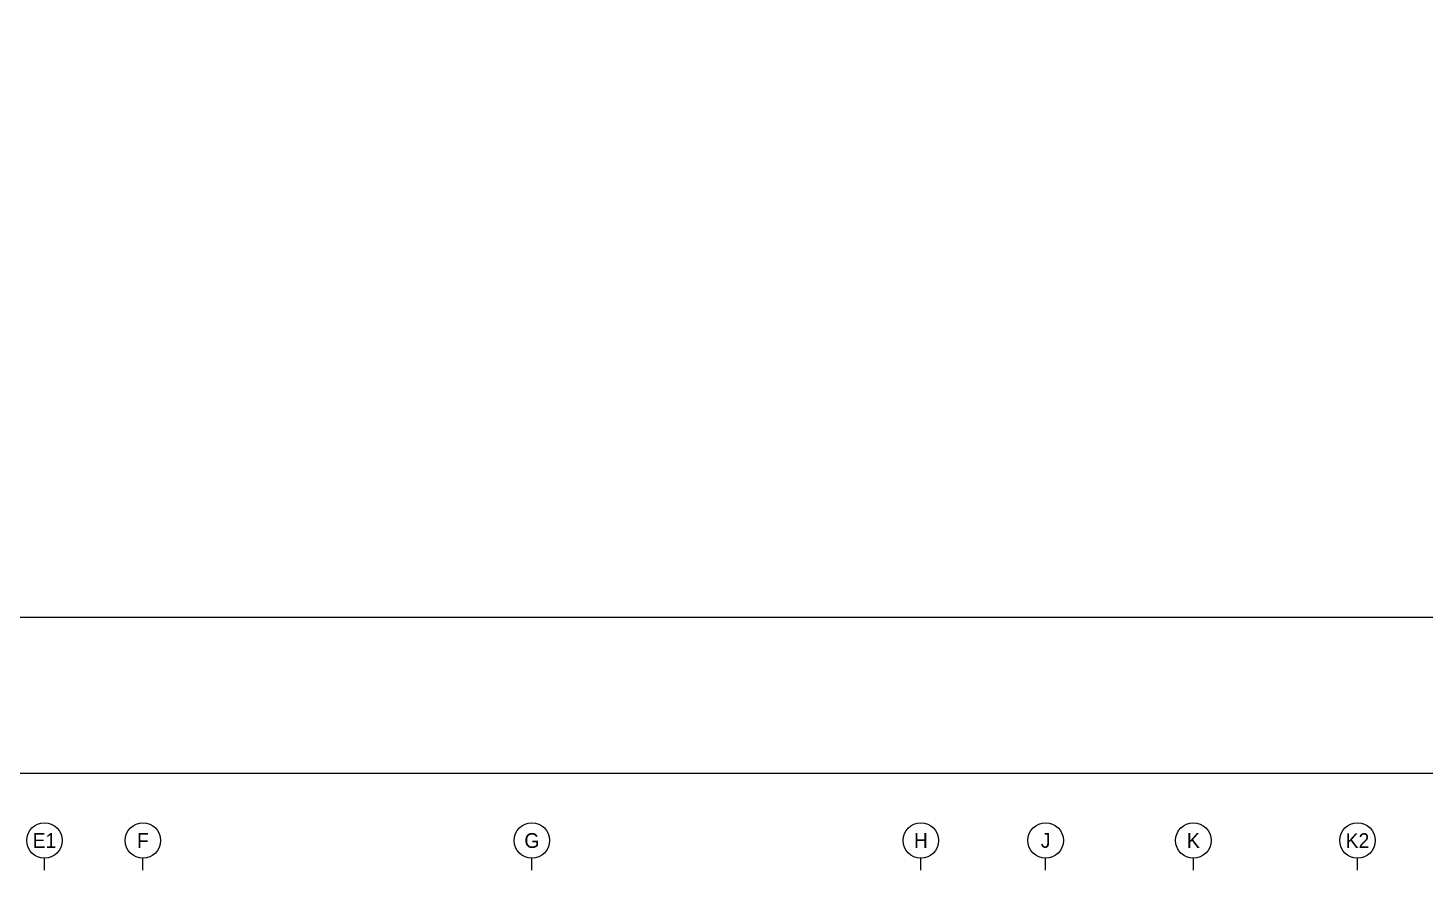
# Model space of a CAD drawing. Header units: millimetres. Extents: x 0 to 841000, y -4805 to 148500.
# Drawn here: x 507636 to 550197, y -2956 to 22701 of the extents above; entities that cross this region are included whole.
import ezdxf
from ezdxf.enums import TextEntityAlignment as Align

# ---------------------------------------------------------------- set-up
doc = ezdxf.new("R2010")
doc.units = ezdxf.units.MM
doc.header["$LTSCALE"] = 250
doc.layers.add('CK', color=221, linetype='Continuous', plot=False)
doc.layers.add('NOPLOT', color=191, linetype='Continuous', plot=False)
doc.styles.add('Gdim', font='Dotum.ttf')

# ---------------------------------------------------------------- blocks, each defined once
blk = doc.blocks.new('A$C8269b82c')
at = {"layer": 'CK', "linetype": 'Continuous'}
for points in [[(-71500, 0), (-71500, 360, -1), (-71500, 1440, -1), (-71500, 360, 0)], [(-68500, 0), (-68500, 360, -1), (-68500, 1440, -1), (-68500, 360, 0)], [(-56650, 0), (-56650, 360, -1), (-56650, 1440, -1), (-56650, 360, 0)], [(-44800, 0), (-44800, 360, -1), (-44800, 1440, -1), (-44800, 360, 0)], [(-41000, 0), (-41000, 360, -1), (-41000, 1440, -1), (-41000, 360, 0)], [(-36500, 0), (-36500, 360, -1), (-36500, 1440, -1), (-36500, 360, 0)], [(-31500, 0), (-31500, 360, -1), (-31500, 1440, -1), (-31500, 360, 0)]]:
    blk.add_lwpolyline(points, format="xyb", dxfattribs=at)
at = {"layer": 'CK', "linetype": 'Continuous', "style": 'Gdim'}
for s, p in [('E1', (-71500, 900)), ('F', (-68500, 900)), ('G', (-56650, 900)), ('H', (-44800, 900)), ('J', (-41000, 900)), ('K', (-36500, 900)), ('K2', (-31500, 900))]:
    blk.add_text(s, height=450, dxfattribs=at).set_placement(p, align=Align.MIDDLE)

msp = doc.modelspace()

# ---------------------------------------------------------------- linework, layer by layer
at = {"layer": 'NOPLOT'}
for points in [[(420500, 148500), (420500, 0), (630750, 0), (630750, 148500)], [(428750, 143750), (428750, 4750), (602750, 4750), (602750, 143750)]]:
    msp.add_lwpolyline(points, close=True, dxfattribs=at)

# ---------------------------------------------------------------- block references
at = {"layer": 'CK'}
msp.add_blockref('A$C8269b82c', (579638.209, -2956.208), dxfattribs=at)

doc.saveas('drawing.dxf')
